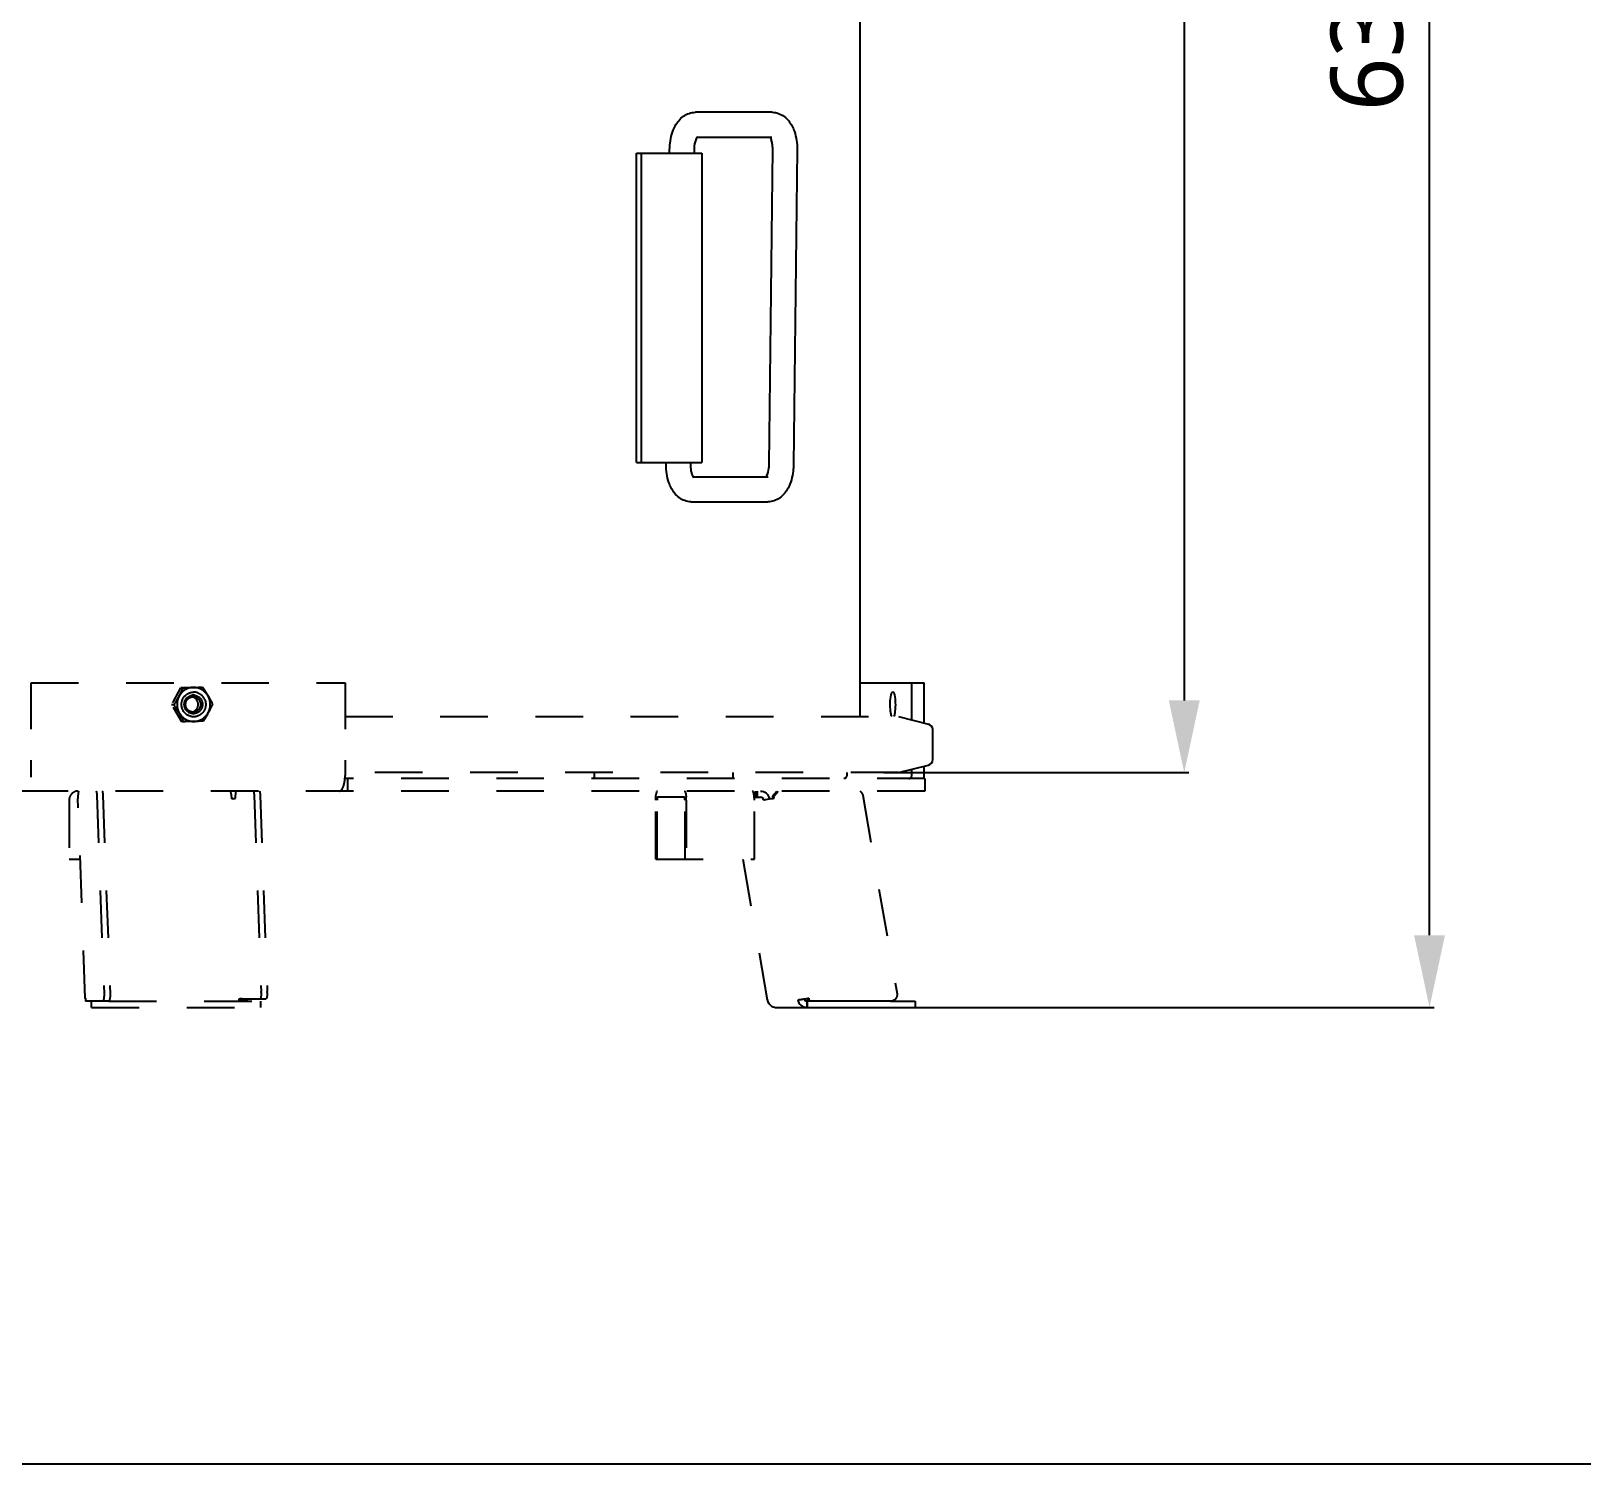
# Model space of a CAD drawing. Header units: millimetres. Extents: x 0 to 2800, y 0 to 1980.
# Drawn here: x 818 to 1320, y 0 to 464 of the extents above; entities that cross this region are included whole.
import ezdxf

# ---------------------------------------------------------------- set-up
doc = ezdxf.new("R2010")
doc.units = ezdxf.units.MM
doc.header["$LTSCALE"] = 154
doc.header["$PDMODE"] = 3
doc.header["$PDSIZE"] = 8
doc.linetypes.add('DOT', pattern=[0.2, 0.1, -0.1])
doc.layers.get('0').update_dxf_attribs({"linetype": 'CONTINUOUS'})
doc.layers.get('Defpoints').update_dxf_attribs({"linetype": 'CONTINUOUS'})
doc.styles.get("Standard").update_dxf_attribs({"font": 'msjhl.ttc'})
doc.dimstyles.new('DIMSTYLE_4', dxfattribs={"dimtxt": 23.333333, "dimasz": 23.333333, "dimexe": 1.5, "dimexo": 1, "dimgap": 0.875, "dimtad": 1, "dimdec": 0, "dimdsep": 46, "dimtxsty": 'Standard', "dimblk": '_FILLED', "dimblk1": '_FILLED', "dimblk2": '_FILLED', "dimcen": 0.09, "dimazin": 2, "dimtp": 0.01, "dimtm": 0.01, "dimtfac": 1, "dimtdec": 0, "dimtofl": 0, "dimtmove": 0, "dimatfit": 3, "dimldrblk": '_FILLED', "dimfxl": 1, "dimtolj": 1, "dimarcsym": 0})

# ---------------------------------------------------------------- blocks, each defined once
blk = doc.blocks.new('_FILLED')
at = {"color": 0, "linetype": 'ByBlock'}
blk.add_solid([(0, 0), (-1, 0.214), (-1, -0.214)], dxfattribs=at)
blk = doc.blocks.new('*D108')
at = {"color": 0, "linetype": 'Continuous', "lineweight": -2}
for p, q in [((815.02, 779.49), (1272.42, 779.49)), ((1270.92, 171.02), (1270.92, 756.15)), ((1103.2, 147.69), (1272.42, 147.69))]:
    blk.add_line(p, q, dxfattribs=at)
at = {"layer": 'Defpoints', "color": 0}
for p in [(814.02, 779.49), (1270.92, 779.49), (1102.2, 147.69)]:
    blk.add_point(p, dxfattribs=at)
at = {"color": 0, "linetype": 'ByBlock', "lineweight": -2, "xscale": 23.3333333333, "yscale": 23.3333333333, "zscale": 23.3333333333}
for p, rotation in [((1270.92, 779.49), 90), ((1270.92, 147.69), 270)]:
    blk.add_blockref('_FILLED', p, dxfattribs=dict(at, rotation=rotation))
at = {"color": 0, "insert": (1238.94, 463.66), "char_height": 23.333, "attachment_point": 2, "rotation": 90, "line_spacing_factor": 0.9}
blk.add_mtext('\\A1;632', dxfattribs=at)
blk = doc.blocks.new('*D181')
at = {"color": 0, "linetype": 'Continuous', "lineweight": -2}
for p, q in [((809.88, 779.49), (1193.06, 779.49)), ((1191.56, 756.15), (1191.56, 246.97)), ((1094.32, 223.63), (1193.06, 223.63))]:
    blk.add_line(p, q, dxfattribs=at)
at = {"layer": 'Defpoints', "color": 0}
for p in [(808.88, 779.49), (1093.32, 223.63), (1191.56, 223.63)]:
    blk.add_point(p, dxfattribs=at)
at = {"color": 0, "linetype": 'ByBlock', "lineweight": -2, "xscale": 23.3333333333, "yscale": 23.3333333333, "zscale": 23.3333333333}
for p, rotation in [((1191.56, 779.49), 90), ((1191.56, 223.63), 270)]:
    blk.add_blockref('_FILLED', p, dxfattribs=dict(at, rotation=rotation))
at = {"color": 0, "insert": (1178.82, 501.56), "char_height": 23.3333, "attachment_point": 5, "rotation": 90}
blk.add_mtext('\\A1;\\A1;555', dxfattribs=at)

msp = doc.modelspace()

# ---------------------------------------------------------------- linework, layer by layer
at = {"linetype": 'Continuous'}
for p, q in [((1086.5921, 689.1856), (1086.5921, 241.6856)), ((1058.2173, 437.2364), (1033.4174, 437.2364)), ((1034.0259, 429.2371), (1058.1269, 429.2371)), ((1014.2943, 423.973), (1035.4392, 423.973)), ((1014.2943, 323.973), (1014.2943, 423.973)), ((1015.9275, 323.973), (1015.9275, 423.973)), ((1025.0461, 423.9782), (1025.0608, 425.2826)), ((1033.0465, 423.973), (1033.0603, 425.1923)), ((1035.4392, 423.973), (1035.4392, 323.973)), ((1058.3032, 425.2826), (1057.1509, 323.2917)), ((1066.3027, 425.1923), (1065.1503, 323.2013)), ((1014.2943, 323.973), (1035.4392, 323.973)), ((1023.9085, 323.2917), (1023.9164, 323.991)), ((1031.908, 323.2013), (1031.9167, 323.973)), ((1056.8842, 319.2468), (1032.7357, 319.2468)), ((1031.9939, 311.2475), (1056.7938, 311.2475)), ((1086.5921, 252.6856), (1107.4305, 252.6856)), ((1103.4327, 240.6387), (1103.4327, 252.6856)), ((1107.4305, 239.6291), (1107.4305, 252.6856)), ((1099.0838, 241.7369), (1108.8328, 239.275)), ((1110.1921, 227.8413), (1110.1921, 237.5298)), ((1099.0838, 223.6343), (1108.8328, 226.0961)), ((1000.5921, 223.6343), (1000.5921, 221.6972)), ((1045.5921, 221.6856), (1045.5921, 223.6343)), ((1082.3353, 223.6343), (1082.3353, 222.6856)), ((1103.4327, 222.6856), (1103.4327, 224.7325)), ((1107.4305, 222.6856), (1107.4305, 225.742)), ((1107.5921, 221.6856), (1107.5921, 217.6856)), ((1052.8282, 215.6856), (1052.8282, 217.6856)), ((1053.446, 215.6856), (1053.446, 217.6856)), ((1058.3765, 216.0105), (1059.752, 217.6856)), ((1058.7884, 216.0105), (1058.3765, 216.0105)), ((1058.3765, 216.0105), (1058.4853, 215.3802)), ((1058.7884, 216.0105), (1060.1638, 217.6856)), ((1058.8972, 215.3802), (1058.7884, 216.0105)), ((1029.8186, 215.6856), (1021.1698, 215.6856)), ((1052.4308, 215.6856), (1054.4246, 215.6856)), ((1069.8123, 149.7348), (1069.6482, 150.6856)), ((1070.0601, 150.6856), (1070.2241, 149.7348)), ((1059.352, 147.6856), (1104.4827, 147.6856)), ((1069.4423, 150.4592), (1069.6379, 150.4592)), ((1069.4423, 149.6856), (1069.8123, 149.6856)), ((1069.4423, 149.6856), (1069.4423, 147.6856)), ((1069.6379, 147.6856), (1069.6379, 149.6856)), ((1096.708, 149.7348), (1069.8123, 149.7348)), ((1096.5421, 149.6856), (1104.4827, 149.6856)), ((1104.4827, 149.6856), (1104.4827, 147.6856)), ((0, 0), (2800, 0))]:
    msp.add_line(p, q, dxfattribs=at)
at = {"linetype": 'DOT'}
for p, q in [((818.4199, 252.6856), (920.0359, 252.6856)), ((818.4199, 237.6856), (818.4199, 252.6856)), ((864.542, 246.6415), (866.9283, 251.1082)), ((867.7023, 251.1082), (866.9283, 251.1082)), ((920.0359, 252.6856), (920.0359, 237.6856)), ((864.542, 246.6415), (864.2431, 246.2361)), ((870.945, 249.6844), (871.0344, 249.6856)), ((871.0385, 249.6856), (870.9561, 249.6856)), ((864.7243, 245.5339), (863.868, 245.5339)), ((864.2755, 244.8508), (864.5931, 244.4564)), ((867.1854, 240.1113), (864.5931, 244.4564)), ((871.0385, 241.6856), (870.9561, 241.6856)), ((871.132, 241.6867), (871.0425, 241.6856)), ((920.0359, 241.7369), (1099.0838, 241.7369)), ((867.9594, 240.1113), (867.1854, 240.1113)), ((818.4199, 222.6856), (818.4199, 227.6856)), ((920.0359, 227.6856), (920.0359, 222.6856)), ((1107.5921, 221.6856), (919.9982, 221.6856)), ((1099.0838, 223.6343), (920.0359, 223.6343)), ((920.9633, 217.6856), (920.9633, 221.6856)), ((1107.5921, 217.6856), (509.5921, 217.6856)), ((833.6505, 216.0105), (833.9399, 217.6856)), ((833.6734, 215.3802), (833.6505, 216.0105)), ((839.7029, 216.3274), (842.0357, 152.0821)), ((841.66, 216.3274), (843.9928, 152.0821)), ((884.536, 216.0105), (884.8255, 217.6856)), ((884.5589, 215.3802), (884.536, 216.0105)), ((890.5885, 216.3274), (892.8949, 152.8065)), ((892.5456, 216.3274), (894.852, 152.8065)), ((919.1003, 217.6856), (919.1003, 218.3514)), ((1087.55, 216.3274), (1098.6354, 152.0821)), ((830.75, 214.6856), (830.75, 195.6856)), ((835.9563, 150.6832), (833.6111, 215.2713)), ((1020.5521, 195.6856), (1020.5521, 214.6856)), ((1020.9639, 195.6856), (1020.9639, 214.6856)), ((1030.0246, 195.6856), (1030.0246, 214.6856)), ((1030.4364, 214.6856), (1030.4364, 195.6856)), ((1052.4674, 195.6856), (1052.4674, 214.6856)), ((830.75, 195.6856), (834.3222, 195.6856)), ((1020.5521, 195.6856), (1052.4674, 195.6856)), ((1048.749, 195.6856), (1056.6017, 150.1755)), ((836.0224, 150.6856), (836.057, 149.7348)), ((843.5872, 149.7348), (836.057, 149.7348)), ((838.0285, 147.6856), (838.0285, 149.6856)), ((838.0285, 147.6856), (892.7816, 147.6856)), ((843.639, 149.6856), (892.7816, 149.6856)), ((886.592, 150.5056), (886.662, 150.4969)), ((886.6353, 150.4248), (887.0916, 150.2563)), ((886.9162, 150.4592), (894.4464, 150.4592)), ((892.7816, 147.6856), (892.7816, 149.6856))]:
    msp.add_line(p, q, dxfattribs=at)
at = {"linetype": 'Continuous'}
for centre, radius, start, end in [((1054.971, 427.717), 2.9305, 27.242971, 31.3366), ((1050.8637, 426.0341), 7.379, 13.750001, 16.932456), ((1108.3921, 237.5298), 1.8, 0, 75.827662), ((1108.3921, 227.8413), 1.8, 284.172338, 0), ((1102.4333, 222.685), 0.9994, 269.998965, 0.032002), ((1102.3896, 222.6918), 5.0412, 348.486877, 354.008209), ((1102.4431, 222.6866), 4.9875, 354.002616, 359.987888), ((1016.9631, 214.7179), 13.4728, 1.557408, 4.127088), ((1016.0774, 214.6853), 14.359, 0.000909, 1.591025), ((1038.6523, 214.6977), 13.8151, 359.949695, 4.108512), ((1044.5735, 294.8892), 80.789, 279.931806, 280.212367), ((1056.1266, 227.7152), 78.2793, 279.095261, 279.679641), ((1055.0673, 233.9992), 84.6519, 279.671312, 279.933771), ((1055.7364, 230.1947), 80.789, 279.931805, 280.212367), ((1059.6851, 150.6878), 3.0632, 189.834373, 202.913023), ((1059.5646, 150.5931), 2.9078, 249.538236, 265.816034), ((1059.5583, 150.5279), 2.8423, 265.847181, 269.993144), ((1058.9844, 209.7827), 60.1205, 278.465892, 279.107534), ((1069.4442, 150.6529), 0.9672, 215.820528, 243.06022)]:
    msp.add_arc(centre, radius, start, end, dxfattribs=at)
at = {"linetype": 'DOT'}
for centre, radius, start, end in [((870.8453, 245.8129), 2.3312, 91.428821, 98.999001), ((870.9595, 245.8076), 2.8781, 94.474699, 99.304772), ((870.9552, 245.8602), 2.8253, 91.403074, 94.47042), ((870.9544, 245.8266), 2.8589, 83.475177, 91.371237), ((871.0354, 245.8629), 3.8227, 83.476107, 90.013855), ((871.0284, 245.8019), 3.8841, 68.566902, 83.476497), ((870.9105, 245.6954), 4.0415, 23.46486, 38.273164), ((870.982, 245.6179), 2.9384, 233.268561, 240.902991), ((870.8469, 245.5735), 2.3463, 261.087155, 271.34659), ((667.6944, 222.6857), 150.7255, 359.802249, 359.999938), ((907.8083, 222.6051), 12.2245, 353.225776, 355.268612), ((907.2905, 222.6508), 12.7443, 355.255874, 355.656172), ((906.9399, 222.6761), 13.0958, 355.662277, 357.765722), ((906.7327, 222.6859), 13.3032, 357.758404, 359.998768), ((883.3753, 220.8964), 5.6899, 270.022509, 271.836351), ((883.3293, 152.4604), 9.5718, 359.992469, 2.071789), ((885.2864, 152.4604), 9.5718, 359.992469, 2.071789), ((885.3093, 167.7718), 17.6073, 271.445897, 272.631229), ((885.3294, 167.3705), 17.2055, 272.62561, 273.965692), ((888.2903, 164.1992), 13.7986, 261.777334, 262.930154), ((885.455, 165.6601), 15.4905, 273.939962, 276.064774), ((882.7631, 118.7109), 32.0242, 82.868365, 83.007091), ((886.7647, 165.4703), 15.2175, 271.230972, 273.361544)]:
    msp.add_arc(centre, radius, start, end, dxfattribs=at)
at = {"linetype": 'Continuous'}
for points, knots in [([(1026.8398, 432.7917), (1027.4944, 434.0063), (1029.2356, 436.2483), (1032.0171, 437.2367), (1033.3722, 437.2367)], [0, 0, 0, 0, 0.50453151, 1, 1, 1, 1]), ([(1058.2648, 437.2361), (1059.6113, 437.2162), (1062.3599, 436.1991), (1064.0564, 433.9455), (1064.6846, 432.7291)], [0, 0, 0, 0, 0.49589091, 1, 1, 1, 1]), ([(1025.0608, 425.2826), (1025.0684, 425.9559), (1025.2336, 428.5333), (1025.9326, 431.1087), (1026.8398, 432.7917)], [0, 0, 0, 0, 0.26044343, 1, 1, 1, 1]), ([(1064.6846, 432.7291), (1064.9671, 432.182), (1065.9693, 429.7922), (1066.3249, 427.1606), (1066.3027, 425.1923)], [0, 0, 0, 0, 0.23828519, 1, 1, 1, 1]), ([(1033.0603, 425.1923), (1033.0646, 425.5693), (1033.149, 426.866), (1033.4426, 428.1808), (1033.8819, 428.9959)], [0, 0, 0, 0, 0.28937718, 1, 1, 1, 1]), ([(1058.0312, 427.788), (1058.078, 427.5973), (1058.2492, 426.7732), (1058.3105, 425.9275), (1058.3032, 425.2826)], [0, 0, 0, 0, 0.23340807, 1, 1, 1, 1]), ([(1025.5266, 315.7548), (1025.2441, 316.3019), (1024.2419, 318.6917), (1023.8862, 321.3234), (1023.9085, 323.2917)], [0, 0, 0, 0, 0.23828519, 1, 1, 1, 1]), ([(1032.18, 320.696), (1032.1331, 320.8866), (1031.962, 321.7107), (1031.9007, 322.5564), (1031.908, 323.2013)], [0, 0, 0, 0, 0.23340807, 1, 1, 1, 1]), ([(1057.1509, 323.2917), (1057.1466, 322.9146), (1057.0621, 321.6179), (1056.7686, 320.3031), (1056.3292, 319.488)], [0, 0, 0, 0, 0.28937718, 1, 1, 1, 1]), ([(1065.1503, 323.2013), (1065.1427, 322.528), (1064.9775, 319.9506), (1064.2785, 317.3752), (1063.3714, 315.6922)], [0, 0, 0, 0, 0.26044343, 1, 1, 1, 1]), ([(1032.6348, 319.4255), (1032.5922, 319.5079), (1032.4016, 319.9163), (1032.2652, 320.3487), (1032.18, 320.696)], [0, 0, 0, 0, 0.20611706, 1, 1, 1, 1]), ([(1032.9048, 318.9971), (1032.966, 318.9498), (1032.6974, 319.2619), (1032.6768, 319.344), (1032.6348, 319.4255)], [0, 0, 0, 0, 0.45751786, 1, 1, 1, 1]), ([(1031.9464, 311.2479), (1030.5999, 311.2678), (1027.8512, 312.2848), (1026.1547, 314.5384), (1025.5266, 315.7548)], [0, 0, 0, 0, 0.49589091, 1, 1, 1, 1]), ([(1063.3714, 315.6922), (1062.7167, 314.4776), (1060.9755, 312.2356), (1058.194, 311.2472), (1056.839, 311.2472)], [0, 0, 0, 0, 0.50453151, 1, 1, 1, 1]), ([(1097.0415, 241.7358), (1096.9016, 241.9208), (1096.7074, 242.4982), (1096.423, 243.9949), (1096.3395, 246.1411), (1096.5513, 248.2469), (1096.855, 249.3885), (1097.1373, 249.7855), (1097.2697, 249.7855)], [0, 0, 0, 0, 0.08351072, 0.2132824, 0.55062228, 0.85680564, 0.95233572, 1, 1, 1, 1]), ([(1097.2697, 249.7855), (1097.4004, 249.7855), (1097.6764, 249.3863), (1097.9492, 248.2429), (1098.1372, 246.1397), (1098.0662, 243.9977), (1097.8093, 242.5004), (1097.6294, 241.9215), (1097.4939, 241.7357)], [0, 0, 0, 0, 0.047188, 0.1423271, 0.44901161, 0.78725807, 0.91696471, 1, 1, 1, 1]), ([(1082.3353, 222.6856), (1082.3353, 222.433), (1082.1544, 221.9171), (1081.6469, 221.6856), (1081.4074, 221.6856)], [0, 0, 0, 0, 0.51324978, 1, 1, 1, 1]), ([(1020.5521, 214.6856), (1020.5521, 214.8481), (1020.5628, 215.4585), (1020.6098, 216.0695), (1020.6798, 216.5121)], [0, 0, 0, 0, 0.26610848, 1, 1, 1, 1]), ([(1020.6798, 216.5121), (1020.7261, 216.8054), (1020.7897, 217.1746), (1021.0322, 217.6856), (1021.1698, 217.6856)], [0, 0, 0, 0, 0.68336985, 1, 1, 1, 1]), ([(1029.8186, 217.6856), (1029.8966, 217.6856), (1030.0736, 217.4827), (1030.2775, 216.8252), (1030.3655, 216.1747), (1030.4009, 215.6875)], [0, 0, 0, 0, 0.10921161, 0.31597391, 1, 1, 1, 1]), ([(1052.3397, 216.5121), (1052.2934, 216.8054), (1052.2298, 217.1746), (1051.9873, 217.6856), (1051.8497, 217.6856)], [0, 0, 0, 0, 0.68336985, 1, 1, 1, 1]), ([(1054.4246, 217.6856), (1055.0957, 217.6856), (1056.4899, 217.1737), (1057.2, 215.877), (1057.3157, 215.2065)], [0, 0, 0, 0, 0.496563, 1, 1, 1, 1]), ([(1021.1698, 215.6856), (1021.0608, 215.6856), (1020.9984, 215.1834), (1020.9639, 214.9221), (1020.9639, 214.6856)], [0, 0, 0, 0, 0.31550481, 1, 1, 1, 1]), ([(1030.0246, 214.6856), (1030.0246, 214.9221), (1029.99, 215.1834), (1029.9277, 215.6856), (1029.8186, 215.6856)], [0, 0, 0, 0, 0.68451112, 1, 1, 1, 1]), ([(1055.3883, 214.8592), (1055.3497, 215.0827), (1055.1129, 215.5148), (1054.6483, 215.6856), (1054.4246, 215.6856)], [0, 0, 0, 0, 0.50344495, 1, 1, 1, 1]), ([(1055.6486, 214.8772), (1055.8167, 214.8941), (1056.7731, 215.0162), (1057.7244, 215.1738), (1058.5077, 215.311)], [0, 0, 0, 0, 0.17518263, 1, 1, 1, 1]), ([(1056.6017, 150.1755), (1056.6028, 150.1692), (1056.633, 150.1656), (1056.6509, 150.1646), (1056.6669, 150.1646)], [0, 0, 0, 0, 0.28512292, 1, 1, 1, 1]), ([(1066.5512, 150.1646), (1066.61, 150.1646), (1067.0404, 150.1996), (1067.467, 150.2626), (1067.8354, 150.3173)], [0, 0, 0, 0, 0.13634518, 1, 1, 1, 1]), ([(1066.5512, 150.1646), (1066.6669, 149.4941), (1067.377, 148.1975), (1068.7712, 147.6856), (1069.4423, 147.6856)], [0, 0, 0, 0, 0.50343924, 1, 1, 1, 1])]:
    msp.add_open_spline(points, degree=3, knots=knots, dxfattribs=at)
for points in [[(1033.8819, 428.9959), (1033.9574, 429.1359), (1034.0421, 429.272), (1034.1416, 429.396)], [(1057.5764, 429.0585), (1057.7204, 428.7797), (1057.8311, 428.4833), (1057.9228, 428.1832)], [(1052.4319, 215.6875), (1052.4119, 215.9634), (1052.3829, 216.2389), (1052.3397, 216.5121)], [(1086.6449, 217.6856), (1087.106, 217.3969), (1087.4575, 216.8635), (1087.55, 216.3274)], [(1055.3883, 214.8592), (1055.4753, 214.8592), (1055.5621, 214.8685), (1055.6486, 214.8772)], [(1098.6354, 152.0821), (1098.7311, 151.5274), (1098.5641, 150.8837), (1098.2068, 150.4488)], [(1056.8635, 149.4952), (1057.1674, 148.7763), (1057.817, 148.1422), (1058.5481, 147.8688)], [(1068.6549, 150.092), (1068.5965, 150.1731), (1068.55, 150.2641), (1068.5177, 150.3587)], [(1069.4423, 149.6856), (1069.2927, 149.6856), (1069.1394, 149.7229), (1069.006, 149.7906)], [(1098.2068, 150.4488), (1097.8555, 150.0212), (1097.2614, 149.7348), (1096.708, 149.7348)]]:
    msp.add_open_spline(points, degree=3, dxfattribs=at)
at = {"linetype": 'DOT'}
for points, knots in [([(870.9099, 251.184), (869.9799, 251.1613), (868.0894, 250.5984), (866.7571, 249.1496), (866.3145, 248.321)], [0, 0, 0, 0, 0.49757198, 1, 1, 1, 1]), ([(870.9099, 251.184), (871.1701, 251.1904), (872.1719, 251.215), (873.1737, 251.2406), (873.9152, 251.2599)], [0, 0, 0, 0, 0.25975802, 1, 1, 1, 1]), ([(866.3145, 248.321), (865.8678, 247.4849), (865.4027, 245.5488), (865.9576, 243.6362), (866.443, 242.8226)], [0, 0, 0, 0, 0.50012727, 1, 1, 1, 1]), ([(871.0425, 241.6856), (870.0475, 241.6851), (867.964, 242.5558), (866.7204, 245.6317), (867.8892, 248.736), (869.9501, 249.6601), (870.945, 249.6844)], [0, 0, 0, 0, 0.24807423, 0.49992279, 0.75186405, 1, 1, 1, 1]), ([(869.2246, 243.2629), (868.519, 243.7895), (867.5662, 245.6045), (868.4335, 247.461), (869.1137, 248.0212)], [0, 0, 0, 0, 0.49979807, 1, 1, 1, 1]), ([(870.4834, 243.2555), (869.9297, 243.342), (868.8459, 243.9542), (868.2347, 245.684), (868.8439, 247.4147), (869.9271, 248.028), (870.4806, 248.1154)], [0, 0, 0, 0, 0.24835599, 0.49999607, 0.75162699, 1, 1, 1, 1]), ([(870.7871, 248.1434), (871.4025, 248.1584), (872.7049, 247.6448), (873.5014, 245.7496), (872.794, 243.8195), (871.5179, 243.2428), (870.9021, 243.2278)], [0, 0, 0, 0, 0.24802305, 0.49981712, 0.75179262, 1, 1, 1, 1]), ([(872.3591, 248.3208), (873.2291, 247.8368), (874.5041, 245.7701), (873.3268, 243.6474), (872.4803, 243.1216)], [0, 0, 0, 0, 0.49977885, 1, 1, 1, 1]), ([(875.7625, 243.0501), (876.2091, 243.8862), (876.6743, 245.8224), (876.1193, 247.7349), (875.6339, 248.5486)], [0, 0, 0, 0, 0.50012727, 1, 1, 1, 1]), ([(870.4843, 243.2557), (870.9044, 243.3221), (871.7277, 243.6937), (872.2352, 244.4382), (872.38, 244.8424)], [0, 0, 0, 0, 0.49766645, 1, 1, 1, 1]), ([(871.167, 240.1871), (872.0971, 240.2099), (873.9876, 240.7727), (875.3198, 242.2216), (875.7625, 243.0501)], [0, 0, 0, 0, 0.49757198, 1, 1, 1, 1]), ([(874.1724, 240.263), (873.932, 240.2567), (872.9303, 240.2309), (871.9285, 240.2057), (871.167, 240.1871)], [0, 0, 0, 0, 0.23992352, 1, 1, 1, 1]), ([(919.101, 218.3506), (919.2101, 218.5189), (919.6574, 219.4003), (919.8549, 220.3855), (919.9475, 221.1632)], [0, 0, 0, 0, 0.20392492, 1, 1, 1, 1]), ([(832.9227, 217.5821), (832.3123, 217.4147), (831.1701, 216.6369), (830.75, 215.3264), (830.75, 214.6856)], [0, 0, 0, 0, 0.49687132, 1, 1, 1, 1]), ([(839.5125, 217.6856), (839.5407, 217.6015), (839.6526, 217.1564), (839.6895, 216.6965), (839.7029, 216.3274)], [0, 0, 0, 0, 0.19364074, 1, 1, 1, 1]), ([(841.4696, 217.6856), (841.4978, 217.6015), (841.6097, 217.1564), (841.6466, 216.6965), (841.66, 216.3274)], [0, 0, 0, 0, 0.19364074, 1, 1, 1, 1]), ([(883.2653, 216.4731), (883.219, 216.7757), (883.155, 217.1543), (882.9105, 217.6856), (882.7692, 217.6856)], [0, 0, 0, 0, 0.68416447, 1, 1, 1, 1]), ([(883.3776, 215.2065), (883.3657, 215.5325), (883.3362, 215.9561), (883.2801, 216.3764), (883.2653, 216.4731)], [0, 0, 0, 0, 0.76924431, 1, 1, 1, 1]), ([(890.398, 217.6856), (890.4263, 217.6015), (890.5381, 217.1564), (890.5751, 216.6965), (890.5885, 216.3274)], [0, 0, 0, 0, 0.19364074, 1, 1, 1, 1]), ([(892.3551, 217.6856), (892.3834, 217.6015), (892.4953, 217.1564), (892.5322, 216.6965), (892.5456, 216.3274)], [0, 0, 0, 0, 0.19364074, 1, 1, 1, 1]), ([(918.1723, 217.6856), (918.2542, 217.6856), (918.6475, 217.7603), (918.9329, 218.0914), (919.101, 218.3506)], [0, 0, 0, 0, 0.20949633, 1, 1, 1, 1]), ([(833.6115, 215.2732), (833.6112, 215.2916), (833.6253, 215.334), (833.6554, 215.3647), (833.6734, 215.3802)], [0, 0, 0, 0, 0.43750485, 1, 1, 1, 1]), ([(883.5577, 215.2094), (883.7735, 215.2163), (884.0992, 215.2581), (884.4645, 215.2993), (884.5589, 215.3802)], [0, 0, 0, 0, 0.63458421, 1, 1, 1, 1]), ([(835.9606, 150.5786), (835.9605, 150.5849), (835.9617, 150.5979), (835.9655, 150.6103), (835.968, 150.6164)], [0, 0, 0, 0, 0.48876178, 1, 1, 1, 1]), ([(835.968, 150.6164), (835.9731, 150.6288), (835.989, 150.6542), (836.0102, 150.6751), (836.0224, 150.6856)], [0, 0, 0, 0, 0.45411332, 1, 1, 1, 1]), ([(842.0357, 152.0821), (842.0554, 151.5374), (842.0152, 150.7682), (841.8718, 150.0387), (841.7153, 149.7348), (841.6301, 149.7348)], [0, 0, 0, 0, 0.67111879, 0.89502515, 1, 1, 1, 1]), ([(843.9928, 152.0821), (844.0111, 151.5768), (843.9924, 150.8714), (843.8379, 150.1123), (843.7319, 149.8186), (843.6482, 149.7572)], [0, 0, 0, 0, 0.63726203, 0.86913897, 1, 1, 1, 1]), ([(892.9011, 152.4592), (892.9011, 152.0022), (892.8644, 151.3716), (892.71, 150.7304), (892.5926, 150.4885), (892.5165, 150.4636)], [0, 0, 0, 0, 0.66259734, 0.88391777, 1, 1, 1, 1]), ([(894.8583, 152.4592), (894.8583, 151.9861), (894.8078, 151.3323), (894.6656, 150.6988), (894.5195, 150.4592), (894.4464, 150.4592)], [0, 0, 0, 0, 0.67842551, 0.89524321, 1, 1, 1, 1]), ([(843.6161, 149.7398), (843.6114, 149.7382), (843.6018, 149.7357), (843.592, 149.7348), (843.5872, 149.7348)], [0, 0, 0, 0, 0.50747149, 1, 1, 1, 1]), ([(843.6482, 149.7572), (843.6431, 149.7535), (843.6328, 149.7468), (843.6216, 149.7418), (843.6161, 149.7398)], [0, 0, 0, 0, 0.51936837, 1, 1, 1, 1]), ([(885.7847, 149.9742), (885.7783, 150.0049), (885.7665, 150.0697), (885.7574, 150.1349), (885.7532, 150.1691)], [0, 0, 0, 0, 0.47655361, 1, 1, 1, 1]), ([(885.9294, 149.6856), (885.9147, 149.6856), (885.814, 149.754), (885.8044, 149.8798), (885.7847, 149.9742)], [0, 0, 0, 0, 0.13215672, 1, 1, 1, 1]), ([(886.7389, 150.4873), (886.7755, 150.4827), (886.8348, 150.4748), (886.8941, 150.4655), (886.9162, 150.4592)], [0, 0, 0, 0, 0.61625956, 1, 1, 1, 1]), ([(887.657, 150.279), (887.7419, 150.284), (888.0325, 150.3043), (888.3229, 150.3345), (888.5262, 150.3694)], [0, 0, 0, 0, 0.29191875, 1, 1, 1, 1])]:
    msp.add_open_spline(points, degree=3, knots=knots, dxfattribs=at)
for points in [[(866.3145, 248.321), (866.8035, 249.2364), (867.2635, 250.1676), (867.7023, 251.1082)], [(867.7023, 251.1082), (868.7715, 251.1328), (869.8407, 251.1579), (870.9099, 251.184)], [(872.757, 250.8977), (872.1677, 251.1001), (871.5328, 251.1992), (870.9099, 251.184)], [(873.9152, 251.2599), (874.5085, 250.3693), (875.0857, 249.4675), (875.6339, 248.5486)], [(864.7243, 245.5339), (865.276, 246.4503), (865.8105, 247.3776), (866.3145, 248.321)], [(869.1137, 248.0212), (869.5038, 248.3424), (869.9954, 248.5662), (870.4941, 248.6479)], [(872.338, 246.6381), (872.0366, 247.3693), (871.263, 247.9936), (870.4816, 248.1157)], [(871.2793, 248.667), (871.6548, 248.6242), (872.0288, 248.5046), (872.3591, 248.3208)], [(872.38, 244.8424), (872.5818, 245.4061), (872.5661, 246.0845), (872.338, 246.6381)], [(872.4477, 249.4173), (873.0804, 249.1683), (873.662, 248.7323), (874.0833, 248.1988)], [(875.6339, 248.5486), (874.9996, 249.6118), (873.9279, 250.4954), (872.757, 250.8977)], [(874.6177, 247.3047), (874.959, 246.5171), (875.0401, 245.5744), (874.8415, 244.7393)], [(875.6339, 248.5486), (876.1645, 247.6593), (876.6675, 246.7534), (877.1503, 245.8373)], [(866.443, 242.8226), (865.8948, 243.7415), (865.3176, 244.6434), (864.7243, 245.5339)], [(867.9594, 240.1113), (867.4766, 241.0274), (866.9736, 241.9333), (866.443, 242.8226)], [(866.443, 242.8226), (866.976, 241.9292), (867.8045, 241.1632), (868.7416, 240.7114)], [(871.0262, 242.6864), (870.5206, 242.6741), (869.9951, 242.8045), (869.5531, 243.0503)], [(872.4803, 243.1216), (872.0506, 242.8547), (871.532, 242.6988), (871.0262, 242.6864)], [(872.6202, 242.0267), (872.1563, 241.8176), (871.6407, 241.6991), (871.132, 241.6867)], [(874.1971, 243.3236), (873.8011, 242.7701), (873.2407, 242.3063), (872.6202, 242.0267)], [(875.7625, 243.0501), (875.2585, 242.1067), (874.724, 241.1794), (874.1724, 240.263)], [(874.8415, 244.7393), (874.7215, 244.2349), (874.4988, 243.7453), (874.1971, 243.3236)], [(877.1503, 245.8373), (876.7115, 244.8967), (876.2515, 243.9655), (875.7625, 243.0501)], [(871.167, 240.1871), (870.0978, 240.161), (869.0286, 240.1359), (867.9594, 240.1113)], [(868.7416, 240.7114), (869.4866, 240.3522), (870.3401, 240.167), (871.167, 240.1871)], [(833.6857, 217.6856), (833.429, 217.6856), (833.1702, 217.65), (832.9227, 217.5821)], [(885.7266, 150.5119), (885.9046, 150.5119), (886.0868, 150.5043), (886.2592, 150.5481)], [(885.7532, 150.1691), (885.7391, 150.2828), (885.7308, 150.3974), (885.7266, 150.5119)]]:
    msp.add_open_spline(points, degree=3, dxfattribs=at)

# ---------------------------------------------------------------- dimensions: what is measured, and where the dimension line sits
at = {"linetype": 'Continuous'}
dim = msp.add_linear_dim(base=(1191.5649, 223.6343), p1=(808.8811, 779.4856), p2=(1093.3215, 223.6343), angle=90, text='\\A1;555', dimstyle='DIMSTYLE_4', override={"dimtxsty": 'Standard', "dimldrblk": '_FILLED'}, dxfattribs=at)
dim.commit()
dim.dimension.update_dxf_attribs({"geometry": '*D181', "text_midpoint": (1178.8199, 501.5599)})
dim = msp.add_linear_dim(base=(1270.9236, 779.4856), p1=(1102.1983, 147.6856), p2=(814.0194, 779.4856), angle=90, dimstyle='DIMSTYLE_4', dxfattribs=at)
dim.commit()
dim.dimension.update_dxf_attribs({"geometry": '*D108', "text_midpoint": (1270.9236, 463.6553), "dimtype": 160})

doc.saveas('drawing.dxf')
